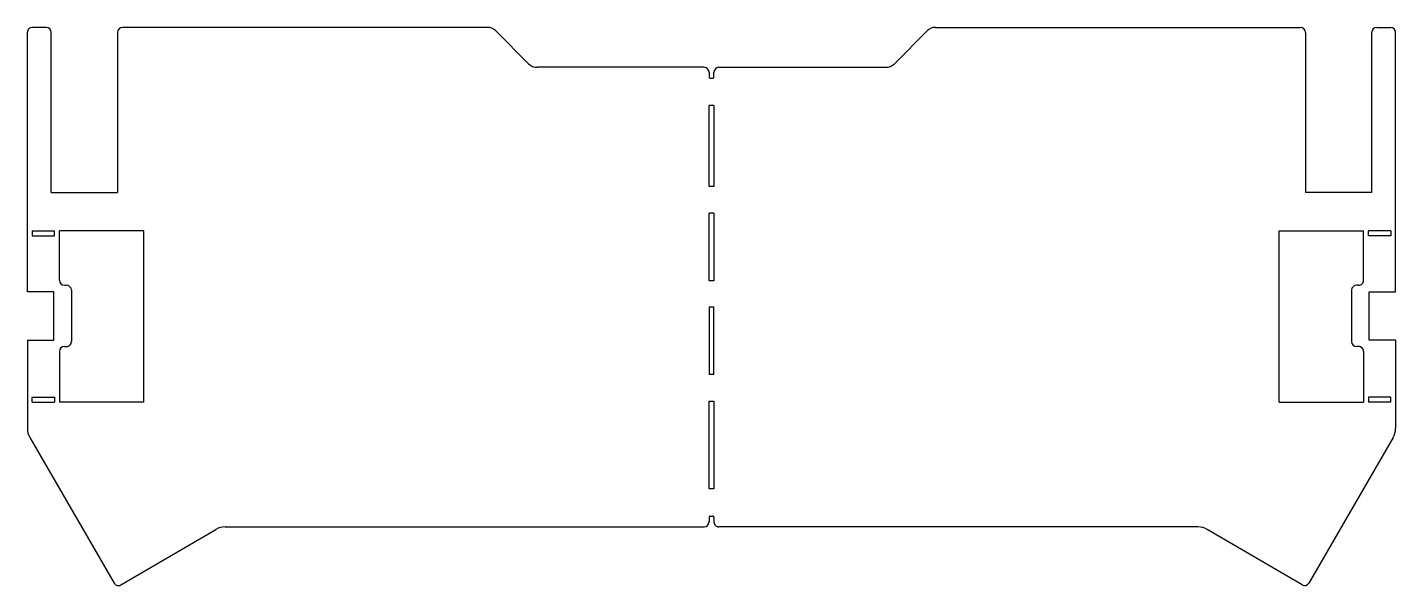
# Model space of a CAD drawing. Extents: x 70 to 347, y -168 to -55.
import ezdxf

# ---------------------------------------------------------------- set-up
doc = ezdxf.new("R2010")
doc.units = 0
doc.layers.add('BLACK', color=7, linetype='CONTINUOUS')

msp = doc.modelspace()

# ---------------------------------------------------------------- linework, layer by layer
at = {"layer": 'BLACK', "linetype": 'CONTINUOUS'}
for p, q in [((73.8224, -55.2581), (71.0024, -55.2581)), ((163.191, -55.2581), (89.2804, -55.2649)), ((253.963, -55.2581), (327.874, -55.2649)), ((343.332, -55.2581), (346.152, -55.2581)), ((70.0024, -108.748), (70.0024, -56.2581)), ((74.8224, -88.6672), (74.8224, -56.2581)), ((88.2804, -56.265), (88.2804, -88.6672)), ((171.53, -62.6268), (164.897, -55.9665)), ((245.624, -62.6268), (252.257, -55.9665)), ((328.874, -56.265), (328.874, -88.6672)), ((342.332, -88.6672), (342.332, -56.2581)), ((347.152, -108.748), (347.152, -56.2581)), ((207.076, -63.3353), (173.236, -63.3353)), ((210.078, -63.3353), (243.918, -63.3353)), ((208.076, -64.3353), (208.077, -65.3034)), ((208.28, -65.5066), (208.874, -65.5066)), ((209.077, -65.3034), (209.078, -64.3353)), ((209.077, -71.0438), (208.077, -71.0438)), ((208.077, -87.4268), (208.077, -71.0438)), ((209.077, -71.0438), (209.077, -87.4268)), ((74.8224, -88.6672), (88.2804, -88.6672)), ((209.077, -87.4268), (208.077, -87.4268)), ((342.332, -88.6672), (328.874, -88.6672)), ((209.077, -92.8624), (208.077, -92.8624)), ((208.077, -106.528), (208.077, -92.8624)), ((209.077, -92.8624), (209.077, -106.528)), ((71.0024, -96.4484), (75.5024, -96.4484)), ((71.0024, -96.4484), (71.0024, -97.4484)), ((75.5024, -97.4484), (75.5024, -96.4484)), ((93.5774, -96.4484), (76.5016, -96.4484)), ((76.5024, -106.448), (76.5016, -96.4484)), ((93.5774, -131.073), (93.5774, -96.4484)), ((323.577, -96.4485), (340.652, -96.4484)), ((323.577, -131.073), (323.577, -96.4485)), ((340.652, -106.448), (340.653, -96.4484)), ((346.152, -96.4484), (341.652, -96.4484)), ((341.652, -97.4484), (341.652, -96.4484)), ((346.152, -96.4484), (346.152, -97.4484)), ((71.0024, -97.4484), (75.5024, -97.4484)), ((346.152, -97.4484), (341.652, -97.4484)), ((77.5025, -107.448), (77.9274, -107.448)), ((209.077, -106.528), (208.077, -106.528)), ((339.652, -107.448), (339.227, -107.448)), ((75.3524, -108.748), (70.0024, -108.748)), ((75.3524, -118.548), (75.3524, -108.748)), ((78.9274, -108.448), (78.9274, -118.848)), ((338.227, -108.448), (338.227, -118.848)), ((341.802, -108.748), (347.152, -108.748)), ((341.802, -118.548), (341.802, -108.748)), ((209.077, -111.912), (208.077, -111.912)), ((208.077, -111.912), (208.077, -125.527)), ((209.077, -125.527), (209.077, -111.912)), ((70.0024, -118.548), (70.0024, -136.398)), ((70.0024, -118.548), (75.3524, -118.548)), ((347.152, -118.548), (341.802, -118.548)), ((347.152, -118.548), (347.152, -136.398)), ((76.5024, -120.848), (76.5024, -131.073)), ((77.5024, -119.848), (77.9274, -119.848)), ((339.652, -119.848), (339.227, -119.848)), ((340.652, -120.848), (340.652, -131.073)), ((209.077, -125.527), (208.077, -125.527)), ((71.0024, -131.073), (71.0024, -130.073)), ((71.0024, -130.073), (75.5024, -130.073)), ((75.5024, -130.073), (75.5024, -131.073)), ((346.152, -130.073), (341.652, -130.073)), ((341.652, -130.073), (341.652, -131.073)), ((346.152, -131.073), (346.152, -130.073)), ((71.0024, -131.073), (75.5024, -131.073)), ((93.5782, -131.073), (76.5024, -131.073)), ((208.077, -130.912), (209.077, -130.912)), ((208.077, -148.666), (208.077, -130.912)), ((209.077, -130.912), (209.077, -148.666)), ((323.577, -131.073), (340.652, -131.073)), ((346.152, -131.073), (341.652, -131.073)), ((70.5039, -138.264), (87.5909, -167.736)), ((346.65, -138.264), (329.563, -167.736)), ((209.077, -148.666), (208.077, -148.666)), ((208.077, -154.381), (208.076, -155.35)), ((208.28, -154.178), (208.874, -154.178)), ((209.077, -154.381), (209.078, -155.35)), ((88.9552, -168.099), (108.18, -156.855)), ((110.043, -156.35), (207.077, -156.35)), ((307.111, -156.35), (210.077, -156.35)), ((328.199, -168.099), (308.974, -156.855))]:
    msp.add_line(p, q, dxfattribs=at)
at = {"layer": 'BLACK'}
for centre, radius, start, end in [((71.0024, -56.2581), 1, 89.9999, 180), ((73.8224, -56.2581), 1, -0.000057, 89.9999), ((89.2804, -56.265), 1, -269.998, -179.998), ((163.191, -57.665), 2.407, 44.883, 90.0053), ((253.963, -57.665), 2.4069, 89.9947, 135.117), ((327.874, -56.265), 1.0001, -0.002578, 89.9974), ((343.332, -56.2581), 1, 90, 180), ((346.152, -56.2581), 1, 0, 90), ((173.236, -60.928), 2.4073, -135.117, -90), ((207.076, -64.3353), 1, 0.000115, 90.0001), ((210.078, -64.3353), 1, 90, 180), ((243.918, -60.928), 2.4073, -90, -44.8829), ((208.28, -65.3034), 0.2032, -180, -90.0006), ((208.874, -65.3034), 0.2032, -89.9986, 0.000564), ((77.5024, -106.448), 1, -179.997, -89.9974), ((77.9274, -108.448), 1.0001, 0.002521, 90.0025), ((339.227, -108.448), 1.0001, 89.9975, 179.997), ((339.652, -106.448), 1, -90.0025, -0.002464), ((77.9274, -118.848), 1, -89.9975, 0.002521), ((339.227, -118.848), 1.0001, 179.997, 269.997), ((77.5024, -120.848), 1, -269.997, -179.997), ((339.652, -120.848), 1, -0.002635, 89.9974), ((73.7459, -136.392), 3.7435, -179.899, -150), ((343.408, -136.392), 3.7435, -30, -0.100944), ((208.28, -154.381), 0.2032, 90.0006, 180), ((208.874, -154.381), 0.2032, 0.000282, 89.9994), ((110.064, -160.119), 3.7686, 90.3207, 120), ((207.077, -155.35), 0.9997, -89.9857, 0.01427), ((210.077, -155.35), 0.9998, 179.986, 269.986), ((307.09, -160.119), 3.7686, 60, 89.6793), ((88.4552, -167.232), 1, -150, -60), ((328.699, -167.232), 1, -120, -30)]:
    msp.add_arc(centre, radius, start, end, dxfattribs=at)

doc.saveas('drawing.dxf')
